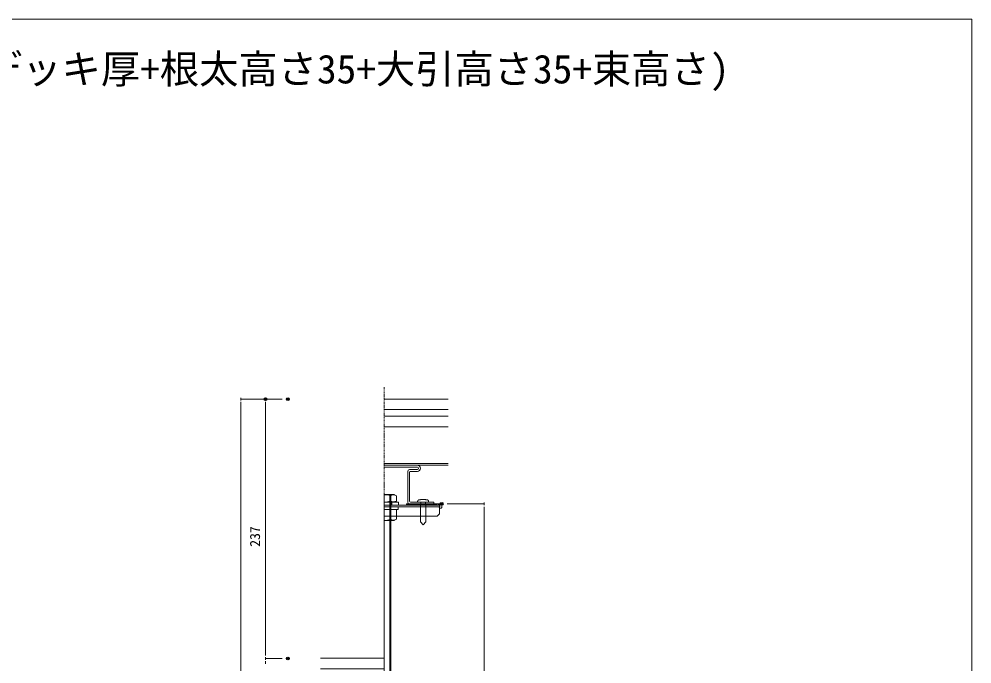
# Model space of a CAD drawing. Units: millimetres, scale not verified. Extents: x -1046 to 854, y -136 to 149.
# Drawn here: x -393.9 to -221.2, y 19.6 to 136.5 of the extents above; entities that cross this region are included whole.
import ezdxf
from ezdxf.enums import TextEntityAlignment as Align

# ---------------------------------------------------------------- set-up
doc = ezdxf.new("R2010")
doc.units = ezdxf.units.MM
doc.header["$PDMODE"] = 32
doc.header["$PDSIZE"] = 0.5
doc.linetypes.add('CHAIN1', pattern=[8, 5, -1, 1, -1])
doc.linetypes.add('DASHED1', pattern=[1.8, 1.2, -0.6])
for name, color, linetype, lineweight in [('0-0_一般', 2, 'Continuous', 9), ('0-1_A10_通り芯寸法', 1, 'Continuous', 9), ('0-2_外形線2', 2, 'Continuous', 9), ('0-4_0', 2, 'Continuous', 9)]:
    doc.layers.add(name, color=color, linetype=linetype, lineweight=lineweight)
doc.layers.add('0-3_作図', color=7, linetype='Continuous')
doc.layers.add('0-5_DEFPOINTS', color=7, linetype='Continuous')
doc.styles.add('ＭＳ ゴシック', font='')
doc.styles.get('ＭＳ ゴシック').set_extended_font_data('MS Gothic')

# ---------------------------------------------------------------- blocks, each defined once
blk = doc.blocks.new('グループ-9-1')
at = {"layer": '0-0_一般'}
for p, q in [((-184.88, -46291.16), (-34.88, -46291.16)), ((-184.88, -46299.16), (-34.88, -46299.16)), ((-184.88, -46310.66), (-149.13, -46310.66)), ((-184.88, -46318.66), (-153.13, -46318.66)), ((-149.13, -46322.66), (-149.13, -46454.16)), ((-141.13, -46318.66), (-141.13, -46458.16)), ((-259.88, -46458.16), (-153.13, -46458.16)), ((-259.88, -46466.16), (-259.88, -46458.16)), ((-259.88, -46466.16), (-149.13, -46466.16))]:
    blk.add_line(p, q, dxfattribs=at)
for centre, radius, start, end in [((-184.88, -46304.91), 13.75, 90, 270), ((-184.88, -46304.91), 5.75, 90, 270), ((-153.13, -46322.66), 4, 0, 90), ((-149.13, -46318.66), 8, 0, 90), ((-153.13, -46454.16), 4, 270, 0), ((-149.13, -46458.16), 8, 270, 0)]:
    blk.add_arc(centre, radius, start, end, dxfattribs=at)
blk = doc.blocks.new('グループ-10-1')
at = {"layer": '0-0_一般', "linetype": 'CHAIN1'}
blk.add_line((-34.88, -45540.41), (-34.88, -44762.76), dxfattribs=at)
at = {"layer": '0-0_一般'}
for p, q in [((-34.88, -44816.66), (253.87, -44816.66)), ((-34.88, -44864.16), (253.87, -44864.16)), ((-34.88, -44894.16), (253.87, -44894.16)), ((-34.88, -44941.66), (253.87, -44941.66)), ((-34.88, -45108.66), (253.87, -45108.66)), ((-34.88, -45116.66), (253.87, -45116.66))]:
    blk.add_line(p, q, dxfattribs=at)
blk = doc.blocks.new('グループ-11-1')
at = {"layer": '0-0_一般'}
for p, q in [((115.12, -45116.66), (-34.88, -45116.66)), ((115.12, -45124.66), (-34.88, -45124.66)), ((71.37, -45144.16), (71.37, -45283.66)), ((115.12, -45136.16), (79.37, -45136.16)), ((79.37, -45148.16), (79.37, -45279.66)), ((115.12, -45144.16), (83.37, -45144.16)), ((190.12, -45291.66), (79.37, -45291.66)), ((190.12, -45283.66), (83.37, -45283.66)), ((190.12, -45291.66), (190.12, -45283.66)), ((-34.88, -45991.16), (-323.63, -45991.16)), ((-34.88, -46038.66), (-323.63, -46038.66)), ((-34.88, -46068.66), (-323.63, -46068.66)), ((-34.88, -46116.16), (-323.63, -46116.16)), ((-34.88, -46283.16), (-323.63, -46283.16)), ((-34.88, -46291.16), (-323.63, -46291.16))]:
    blk.add_line(p, q, dxfattribs=at)
at = {"layer": '0-0_一般', "linetype": 'CHAIN1'}
blk.add_line((-34.88, -46650.41), (-34.88, -45872.76), dxfattribs=at)
at = {"layer": '0-0_一般'}
for centre, radius, start, end in [((115.12, -45130.41), 13.75, 270, 90), ((79.37, -45144.16), 8, 90, 180), ((83.37, -45148.16), 4, 90, 180), ((115.12, -45130.41), 5.75, 270, 90), ((79.37, -45283.66), 8, 180, 270), ((83.37, -45279.66), 4, 180, 270)]:
    blk.add_arc(centre, radius, start, end, dxfattribs=at)
at = {"layer": '0-2_外形線2'}
blk.add_blockref('グループ-10-1', (0, 0), dxfattribs=at)
at = {"layer": '0-3_作図'}
blk.add_blockref('グループ-9-1', (0, 0), dxfattribs=at)
blk = doc.blocks.new('グループ-48-1')
at = {"layer": '0-0_一般'}
for p, q in [((-34.88, -45250.66), (-4.88, -45250.66)), ((-9.88, -45250.66), (-9.88, -46800.66)), ((-4.88, -45250.66), (-4.88, -46800.66)), ((-34.88, -46800.66), (-4.88, -46800.66))]:
    blk.add_line(p, q, dxfattribs=at)
blk = doc.blocks.new('_DOT')
at = {"layer": '0-4_0', "color": 7}
for p, q in [((-2.5, 0), (-5, 0)), ((-1.25, 0), (1.25, 0))]:
    blk.add_line(p, q, dxfattribs=at)
blk = doc.blocks.new('グループ-137-1')
at = {"layer": '0-0_一般'}
for p, q in [((65.12, -45291.66), (65.12, -45296.66)), ((65.12, -45291.66), (223.62, -45291.66)), ((65.12, -45293.16), (200.12, -45293.16)), ((65.12, -45296.66), (215.36, -45296.66)), ((201.87, -45293.16), (200.12, -45293.16)), ((200.12, -45293.16), (200.12, -45296.66)), ((206.62, -45291.66), (203.62, -45291.66)), ((221.87, -45293.16), (208.37, -45293.16)), ((223.62, -45291.66), (225.12, -45291.66)), ((225.12, -45307.91), (225.12, -45291.66)), ((216.36, -45305.41), (216.36, -45297.66)), ((216.36, -45310.41), (222.62, -45310.41))]:
    blk.add_line(p, q, dxfattribs=at)
for centre, radius, start, end in [((201.87, -45292.41), 0.75, 270, 0), ((203.37, -45292.41), 0.75, 90, 180), ((206.87, -45292.41), 0.75, 0, 90), ((208.37, -45292.41), 0.75, 180, 270), ((215.36, -45297.66), 1, 0, 90), ((221.87, -45292.41), 0.75, 270, 0), ((223.37, -45292.41), 0.75, 90, 180), ((216.36, -45307.91), 2.5, 90, 119.79657), ((216.36, -45307.91), 2.5, 240.20343, 270), ((222.62, -45307.91), 2.5, 270, 0)]:
    blk.add_arc(centre, radius, start, end, dxfattribs=at)
at = {"layer": '0-0_一般', "linetype": 'DASHED1'}
blk.add_arc((216.36, -45307.91), 2.5, 119.79657, 240.20343, dxfattribs=at)
blk = doc.blocks.new('グループ-138-1')
at = {"layer": '0-0_一般'}
for p, q in [((-5.63, -45286.66), (-1.88, -45286.66)), ((-5.63, -45299.66), (-5.63, -45286.66)), ((-1.88, -45286.66), (-1.88, -45295.91)), ((-1.13, -45296.66), (-1.13, -45284.16)), ((-1.13, -45296.66), (128.12, -45296.66)), ((130.54, -45290.66), (130.54, -45283.66)), ((151.75, -45283.66), (151.75, -45290.66)), ((215.12, -45304.66), (-0.63, -45304.66)), ((215.12, -45336.66), (205.12, -45346.66)), ((-34.88, -45346.66), (205.12, -45346.66))]:
    blk.add_line(p, q, dxfattribs=at)
for points in [[(-34.88, -45296.66), (215.12, -45296.66), (215.12, -45336.66)], [(118.09, -45275.87), (117.73, -45276.32), (117.41, -45276.78), (117.12, -45277.27), (116.87, -45277.77), (116.66, -45278.28), (116.48, -45278.79), (116.35, -45279.31), (116.24, -45279.83), (116.18, -45280.35), (116.15, -45280.86), (116.14, -45281.17), (116.14, -45281.29), (116.14, -45281.41), (116.14, -45281.53), (116.14, -45281.65), (116.14, -45281.77), (116.14, -45281.89), (116.14, -45282.01), (116.14, -45282.13), (116.14, -45282.25), (116.14, -45282.37), (116.14, -45282.49), (116.14, -45282.61), (116.14, -45282.73), (116.14, -45282.85), (116.14, -45282.97), (116.14, -45283.09), (116.14, -45283.21), (116.14, -45283.33), (116.14, -45283.45), (116.14, -45283.57), (116.73, -45283.66), (119.08, -45283.66), (121.44, -45283.66), (123.79, -45283.66), (126.14, -45283.66), (128.5, -45283.66), (130.85, -45283.66), (133.2, -45283.66)], [(136.88, -45271.76), (135.7, -45271.82), (134.52, -45271.89), (133.35, -45271.98), (132.17, -45272.08), (131, -45272.19), (129.82, -45272.32), (128.64, -45272.46), (128.38, -45272.5), (128.12, -45272.53), (127.86, -45272.56), (127.6, -45272.6), (127.34, -45272.63), (127.08, -45272.66), (126.83, -45272.7), (126.57, -45272.73), (126.31, -45272.76), (126.05, -45272.8), (125.79, -45272.83), (125.53, -45272.86), (125.27, -45272.9), (125.01, -45272.93), (124.75, -45272.96), (124.49, -45273), (124.23, -45273.03), (123.97, -45273.06), (123.71, -45273.1), (123.45, -45273.13), (123.19, -45273.16), (122.75, -45273.23), (122.25, -45273.33), (121.75, -45273.47), (121.25, -45273.65), (120.75, -45273.86), (120.26, -45274.11), (119.79, -45274.39), (119.33, -45274.72), (118.89, -45275.07), (118.48, -45275.46), (118.09, -45275.87)], [(133.2, -45283.66), (135.55, -45283.66), (137.91, -45283.66), (140.26, -45283.66), (142.61, -45283.66), (144.97, -45283.66), (147.32, -45283.66), (149.67, -45283.66), (152.02, -45283.66), (154.38, -45283.66), (156.73, -45283.66), (159.08, -45283.66), (161.44, -45283.66), (163.79, -45283.66), (166.14, -45283.66), (166.14, -45283.66)], [(160.91, -45273.6), (160.41, -45273.43), (159.91, -45273.3), (159.41, -45273.21), (159.03, -45273.15), (158.77, -45273.12), (158.51, -45273.09), (158.25, -45273.05), (157.99, -45273.02), (157.73, -45272.99), (157.47, -45272.95), (157.21, -45272.92), (156.95, -45272.89), (156.69, -45272.86), (156.43, -45272.82), (156.17, -45272.79), (155.91, -45272.76), (155.65, -45272.72), (155.39, -45272.69), (155.13, -45272.66), (154.88, -45272.62), (154.62, -45272.59), (154.36, -45272.56), (154.1, -45272.52), (153.84, -45272.49), (153.35, -45272.43), (152.17, -45272.29), (151, -45272.16), (149.82, -45272.05), (148.64, -45271.95), (147.47, -45271.87), (146.29, -45271.8), (145.11, -45271.75), (143.94, -45271.7), (142.76, -45271.68), (141.58, -45271.67), (140.41, -45271.67), (139.23, -45271.68), (138.05, -45271.71), (136.88, -45271.76)], [(166.14, -45283.66), (166.14, -45283.54), (166.14, -45283.42), (166.14, -45283.3), (166.14, -45283.18), (166.14, -45283.06), (166.14, -45282.94), (166.14, -45282.82), (166.14, -45282.7), (166.14, -45282.58), (166.14, -45282.46), (166.14, -45282.34), (166.14, -45282.22), (166.14, -45282.1), (166.14, -45281.98), (166.14, -45281.86), (166.14, -45281.74), (166.14, -45281.62), (166.14, -45281.5), (166.14, -45281.38), (166.14, -45281.26), (166.14, -45281.14), (166.13, -45280.73), (166.09, -45280.22), (166.02, -45279.7), (165.91, -45279.18), (165.76, -45278.66), (165.58, -45278.15), (165.35, -45277.64), (165.09, -45277.14), (164.8, -45276.66), (164.46, -45276.2), (164.1, -45275.77), (163.71, -45275.36), (163.29, -45274.98), (162.84, -45274.63), (162.38, -45274.32), (161.9, -45274.04), (161.41, -45273.8), (160.91, -45273.6)]]:
    blk.add_lwpolyline(points, dxfattribs=at)
blk.add_lwpolyline([(153.64, -45290.66), (153.64, -45373.51), (141.14, -45386.66), (128.64, -45373.51), (128.64, -45290.66)], close=True, dxfattribs=at)
for centre, radius in [((-1.13, -45295.91), 0.75), ((-0.63, -45299.66), 5)]:
    blk.add_arc(centre, radius, 180, 270, dxfattribs=at)
at = {"layer": '0-4_0'}
for p, q in [((-34.88, -45249.16), (-34.88, -45254.85)), ((10.12, -45249.16), (-34.88, -45249.16)), ((19.96, -45254.85), (10.12, -45249.16)), ((-34.88, -45284.16), (-34.88, -45278.48)), ((19.96, -45284.16), (-34.88, -45284.16)), ((19.96, -45284.16), (-34.88, -45284.16)), ((19.96, -45284.16), (-34.88, -45284.16)), ((10.12, -45284.16), (-34.88, -45284.16)), ((19.96, -45278.48), (10.12, -45284.16)), ((19.96, -45278.48), (19.96, -45254.85)), ((19.96, -45317.16), (-34.88, -45317.16)), ((-7.46, -45317.16), (-7.46, -45361.48)), ((19.96, -45317.16), (19.96, -45361.48)), ((-34.88, -45361.48), (-34.88, -45367.16)), ((10.12, -45367.16), (-34.88, -45367.16)), ((19.96, -45361.48), (10.12, -45367.16))]:
    blk.add_line(p, q, dxfattribs=at)
blk.add_lwpolyline([(30.12, -45296.66), (30.12, -45284.16), (-34.88, -45284.16)], dxfattribs=at)
blk.add_lwpolyline([(28.08, -45317.16), (28.08, -45304.66), (-34.88, -45304.66), (-34.88, -45317.16)], close=True, dxfattribs=at)
for centre, radius, start, end in [((-34.88, -45318.14), 68.98, 66.57346, 90), ((6.25, -45278.6), 27.42, 60.00001, 119.99999), ((-34.88, -45215.19), 68.98, 270, 293.42654), ((6.25, -45254.73), 27.42, 240.00001, 299.99999), ((-34.88, -45298.19), 68.98, 270, 293.42654), ((6.25, -45337.73), 27.42, 240.00001, 299.99999)]:
    blk.add_arc(centre, radius, start, end, dxfattribs=at)
at = {"layer": '0-0_一般'}
blk.add_blockref('グループ-137-1', (0, 0), dxfattribs=at)

msp = doc.modelspace()

# ---------------------------------------------------------------- linework, layer by layer
at = {"layer": '0-0_一般', "color": 5}
msp.add_lwpolyline([(-621.189, 136.5), (-221.189, 136.5), (-221.189, -123.5), (-621.189, -123.5)], close=True, dxfattribs=at)
at = {"layer": '0-1_A10_通り芯寸法'}
for p, q in [((-346.209, 67.626), (-353.687, 67.626)), ((-346.209, 67.626), (-349.251, 67.626)), ((-353.687, 66.626), (-353.687, -61.374)), ((-349.251, 21.626), (-349.251, 66.626)), ((-316.309, 48.626), (-309.579, 48.626)), ((-309.579, 47.626), (-309.579, -61.374)), ((-346.209, 20.626), (-349.251, 20.626)), ((-346.209, 20.626), (-349.251, 20.626))]:
    msp.add_line(p, q, dxfattribs=at)
at = {"layer": '0-2_外形線2'}
msp.add_line((-327.709, -58.734), (-327.709, 50.266), dxfattribs=at)
at = {"layer": '0-5_DEFPOINTS'}
for p in [(-349.251, 67.626), (-345.209, 67.626), (-317.309, 48.626), (-345.209, 20.626)]:
    msp.add_point(p, dxfattribs=at)

# ---------------------------------------------------------------- block references
at = {"layer": '0-1_A10_通り芯寸法', "xscale": 0.1999878, "yscale": 0.1999878}
for p, rotation in [((-353.687, 67.626), 90), ((-349.251, 67.626), 90), ((-309.579, 48.626), 90), ((-349.251, 20.626), 270), ((-349.251, 20.626), 90)]:
    msp.add_blockref('_DOT', p, dxfattribs=dict(at, rotation=rotation))
at = {"layer": '0-2_外形線2', "xscale": 0.04, "yscale": 0.04}
for name in ['グループ-11-1', 'グループ-48-1']:
    msp.add_blockref(name, (-326.314, 1860.293), dxfattribs=at)
at = {"layer": '0-3_作図', "xscale": 0.04, "yscale": 0.04}
msp.add_blockref('グループ-138-1', (-326.314, 1860.293), dxfattribs=at)

# ---------------------------------------------------------------- texts
at = {"layer": '0-0_一般', "style": 'ＭＳ ゴシック'}
msp.add_text('クロス工法:(デッキ高さ＝デッキ厚+根太高さ35+大引高さ35+束高さ)', height=5.224, dxfattribs=at).set_placement((-485.946, 123.267), align=Align.BOTTOM_LEFT)
at = {"layer": '0-1_A10_通り芯寸法', "style": 'ＭＳ ゴシック'}
msp.add_text('237', height=1.833, rotation=90, dxfattribs=at).set_placement((-349.684, 40.853), align=Align.BOTTOM_LEFT)

doc.saveas('drawing.dxf')
